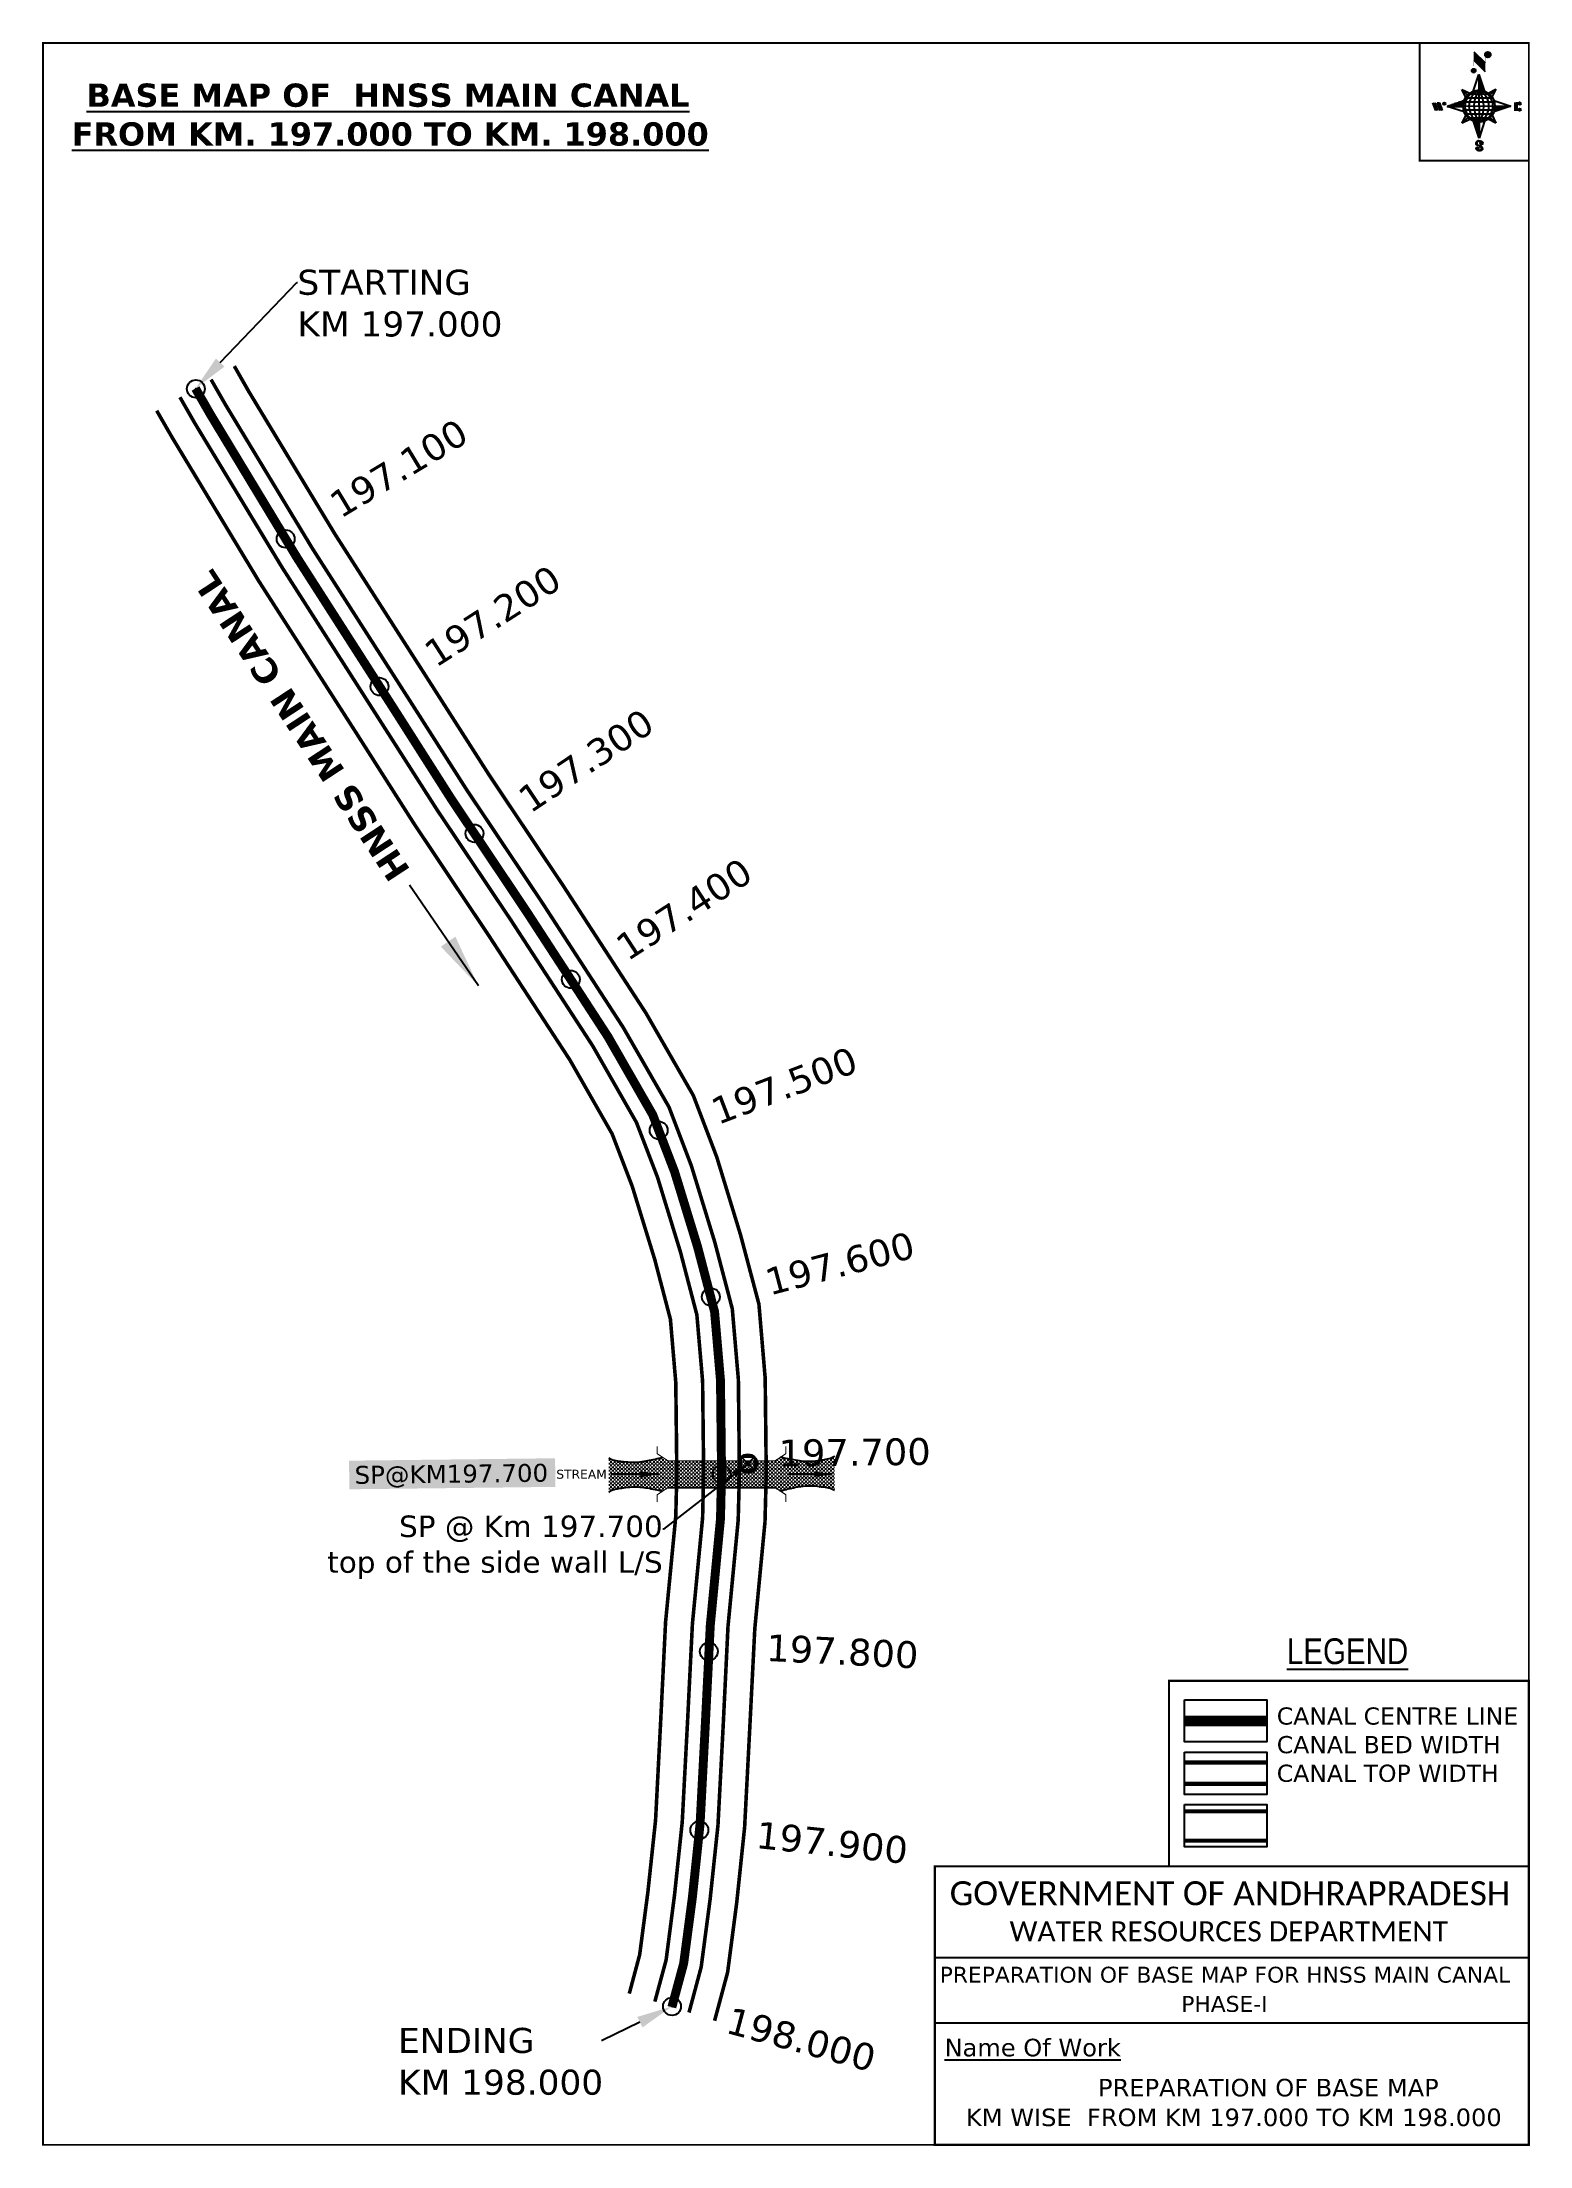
# Model space of a CAD drawing. Header units: inches. Extents: x 741864 to 742696, y 1644487 to 1645664.
import ezdxf
from ezdxf import colors
from ezdxf.entities.mleader import LeaderData, LeaderLine
from ezdxf.enums import TextEntityAlignment as Align
from ezdxf.math import Vec2, Vec3

# ---------------------------------------------------------------- set-up
doc = ezdxf.new("R2010")
doc.units = ezdxf.units.IN
doc.header["$MEASUREMENT"] = 0
doc.header["$PDMODE"] = 32
doc.header["$PDSIZE"] = 10
doc.linetypes.add('HIDDEN2', pattern=[0.1875, 0.125, -0.0625])
for name, color, linetype in [('AQUADUCT', 1, 'Continuous'), ('bord', 1, 'Continuous'), ('CANAL1', 1, 'Continuous'), ('CSMark', 72, 'Continuous'), ('DCBMS', 232, 'Continuous'), ('PAGE', 7, 'Continuous'), ('STRUCTURE', 5, 'Continuous'), ('TEXT', 7, 'Continuous')]:
    doc.layers.add(name, color=color, linetype=linetype)
doc.styles.add('ARIALN', font='ARIALN_1.TTF')
doc.styles.get("Standard").update_dxf_attribs({"font": 'verdana_0.ttf'})
doc.dimstyles.get("Standard").update_dxf_attribs({"dimtxt": 0.18, "dimasz": 0.18, "dimexe": 0.18, "dimexo": 0.0625, "dimgap": 0.09, "dimtad": 0, "dimtih": 1, "dimtoh": 1, "dimdec": 4, "dimzin": 0, "dimdsep": 46, "dimtxsty": 'Standard', "dimcen": 0.09, "dimadec": 0, "dimazin": 0, "dimtfac": 1, "dimtdec": 4, "dimtofl": 0, "dimtmove": 0, "dimatfit": 3, "dimfxl": 0, "dimtolj": 1, "dimtzin": 0, "dimarcsym": 0})
pattern_1 = [(267.297113149, (-8720374.938, 50637915.138), (10.5367255337, -0.497431438), [])]
pattern_2 = [(357.297113149, (-8720374.938, 50637915.138), (0.497431438, 10.5367255337), [])]

# ---------------------------------------------------------------- blocks, each defined once
blk = doc.blocks.new('DCBM')
at = {"layer": 'DCBMS'}
h = blk.add_hatch(color=132, dxfattribs=at)
h.paths.add_polyline_path([(3.7, 3.7, 0.414214), (-3.7, 3.7)])
h.paths.add_polyline_path([(3.7, 3.7), (3.7, -3.7, 0.198912), (5.2, 0, 0.198912)])
h.paths.add_polyline_path([(-3.7, -3.7, 0.414214), (3.7, -3.7)])
h.paths.add_polyline_path([(-3.7, 3.7, 0.198912), (-5.2, 0, 0.198912), (-3.7, -3.7)])
at = {"layer": 'DCBMS', "color": 0}
blk.add_lwpolyline([(-3.7, 3.7), (3.7, 3.7), (3.7, -3.7), (-3.7, -3.7)], close=True, dxfattribs=at)
for points in [[(-3.7, 3.7), (3.7, -3.7)], [(3.7, 3.7), (-3.7, -3.7)]]:
    blk.add_lwpolyline(points, dxfattribs=at)
for radius in [5.21, 1.05]:
    blk.add_circle((0, 0), radius, dxfattribs=at)
blk = doc.blocks.new('*X16')
at = {"color": 0, "linetype": 'Continuous'}
for p, q in [((6321.6, 240.5), (6322.3, 241.2)), ((6321.6, 240.3), (6322.3, 241)), ((6321.6, 240.1), (6322.3, 240.8)), ((6321.6, 239.9), (6322.4, 240.7)), ((6321.6, 239.8), (6322.4, 240.6)), ((6321.6, 239.6), (6322.5, 240.5)), ((6321.6, 239.4), (6322.5, 240.3)), ((6321.6, 239.2), (6322.6, 240.2)), ((6321.7, 239.1), (6322.6, 240.1)), ((6321.8, 240.8), (6322.4, 241.4)), ((6321.8, 239), (6322.7, 240)), ((6321.8, 239), (6322.8, 239.9)), ((6321.9, 238.9), (6322.9, 239.8)), ((6322, 238.8), (6323, 239.7)), ((6322.1, 241.3), (6322.4, 241.6)), ((6322.1, 238.7), (6323.1, 239.6)), ((6322.2, 238.6), (6323.1, 239.6)), ((6322.3, 238.5), (6323.2, 239.5)), ((6322.4, 238.5), (6323.3, 239.4)), ((6322.5, 238.4), (6323.4, 239.3)), ((6322.7, 238.4), (6323.6, 239.3)), ((6322.8, 238.3), (6323.7, 239.2)), ((6322.9, 238.3), (6323.8, 239.1)), ((6323.1, 238.2), (6323.9, 239.1)), ((6323.2, 238.2), (6324, 239)), ((6323.3, 238.2), (6324.2, 239)), ((6323.5, 238.1), (6324.3, 238.9)), ((6323.7, 238.1), (6324.4, 238.9)), ((6323.8, 238.1), (6324.6, 238.8)), ((6324.1, 238.2), (6324.7, 238.8)), ((6324.3, 238.3), (6324.9, 238.8)), ((6324.6, 238.3), (6325.1, 238.8)), ((6324.8, 238.4), (6325.2, 238.8)), ((6325.1, 238.5), (6325.4, 238.8)), ((6325.4, 238.6), (6325.6, 238.8))]:
    blk.add_line(p, q, dxfattribs=at)
blk = doc.blocks.new('*X15')
at = {"color": 0, "linetype": 'Continuous'}
for p, q in [((6324.4, 240.3), (6324.5, 240.4)), ((6324.6, 240.3), (6324.8, 240.5)), ((6324.7, 240.2), (6325, 240.5)), ((6324.8, 240.2), (6325.2, 240.6)), ((6325, 240.1), (6325.5, 240.6)), ((6325.1, 240.1), (6325.6, 240.6)), ((6325.2, 240), (6325.8, 240.6)), ((6325.3, 240), (6326, 240.6)), ((6325.4, 239.9), (6326.1, 240.6)), ((6325.5, 239.8), (6326.2, 240.5)), ((6325.6, 239.8), (6326.3, 240.5)), ((6325.7, 239.7), (6326.5, 240.4)), ((6325.9, 239.6), (6326.6, 240.3)), ((6326, 239.5), (6326.7, 240.3)), ((6326, 239.4), (6326.8, 240.2)), ((6326.1, 239.3), (6327, 240.2)), ((6326.2, 239.3), (6327.1, 240.1)), ((6326.3, 239.2), (6327.1, 240)), ((6326.4, 239.1), (6327.2, 239.9)), ((6326.5, 239), (6327.3, 239.8)), ((6326.5, 238.9), (6327.4, 239.7)), ((6326.6, 238.8), (6327.5, 239.6)), ((6326.7, 238.7), (6327.5, 239.5)), ((6326.8, 238.6), (6327.6, 239.4)), ((6326.8, 238.5), (6327.7, 239.3)), ((6326.8, 236.5), (6327.4, 237)), ((6326.9, 238.3), (6327.8, 239.2)), ((6326.9, 238.2), (6327.9, 239.1)), ((6326.9, 236.8), (6327.6, 237.4)), ((6327, 238.1), (6327.8, 239)), ((6327, 237.9), (6327.8, 238.8)), ((6327, 237.8), (6327.8, 238.6)), ((6327, 237.6), (6327.8, 238.4)), ((6327, 237.4), (6327.8, 238.2)), ((6327, 237.3), (6327.8, 238)), ((6327, 237.1), (6327.8, 237.9))]:
    blk.add_line(p, q, dxfattribs=at)
blk = doc.blocks.new('H')
at = {"layer": 'bord', "extrusion": (0.000427885, 0.004792, 0.999988)}
h = blk.add_hatch(dxfattribs=at)
h.set_pattern_fill('LINE', color=8, scale=84.387686, angle=-2.7029, style=0)
h.set_pattern_definition(pattern_2)
h.paths.add_polyline_path([(-492, 786, -0.090992), (-448, 775), (-486, 912)])
h = blk.add_hatch(dxfattribs=at)
h.set_pattern_fill('LINE', color=8, scale=84.387686, angle=-92.7029, style=0)
h.set_pattern_definition(pattern_1)
h.paths.add_polyline_path([(-625, 665, -0.090992), (-615, 710), (-751, 671)])
h = blk.add_hatch(dxfattribs=at)
h.set_pattern_fill('LINE', color=8, scale=84.387686, angle=-2.7029, style=0)
h.set_pattern_definition(pattern_2)
h.paths.add_polyline_path([(-504, 533, -0.090992), (-549, 543), (-510, 406)])
h = blk.add_hatch(dxfattribs=at)
h.set_pattern_fill('LINE', color=8, scale=84.387686, angle=-92.7029, style=0)
h.set_pattern_definition(pattern_1)
h.paths.add_polyline_path([(-246, 647), (-372, 653, -0.090992), (-382, 609)])
for p, q in [((-519, 1020, -1217), (-435, 927, -1216)), ((-516, 1087, -1217), (-432, 994, -1217)), ((-538, 774, -1216), (-487, 906, -1216)), ((-487, 906, -1216), (-493, 780, -1216)), ((-487, 906, -1216), (-448, 769, -1216)), ((-865, 701, -1215), (-847, 638, -1215)), ((-847, 700, -1215), (-829, 637, -1215)), ((-829, 699, -1215), (-811, 636, -1215)), ((-829, 699, -1215), (-811, 698, -1215)), ((-811, 698, -1215), (-794, 635, -1215)), ((-752, 665, -1215), (-615, 704, -1215)), ((-627, 794, -1216), (-567, 760, -1216)), ((-627, 794, -1216), (-584, 747, -1215)), ((-599, 731, -1215), (-627, 794, -1216)), ((-421, 753, -1216), (-359, 781, -1216)), ((-359, 781, -1216), (-405, 739, -1216)), ((-359, 781, -1216), (-392, 721, -1215)), ((-379, 693, -1215), (-246, 641, -1215)), ((-213, 669, -1215), (-217, 601, -1215)), ((-752, 665, -1215), (-625, 659, -1215)), ((-619, 614, -1215), (-752, 665, -1215)), ((-639, 526, -1214), (-606, 585, -1215)), ((-639, 526, -1214), (-593, 568, -1215)), ((-577, 553, -1215), (-639, 526, -1214)), ((-511, 400, -1214), (-549, 537, -1214)), ((-460, 533, -1215), (-511, 400, -1214)), ((-505, 527, -1214), (-511, 400, -1214)), ((-371, 513, -1214), (-431, 546, -1215)), ((-371, 513, -1214), (-414, 560, -1215)), ((-399, 576, -1215), (-371, 513, -1214)), ((-246, 641, -1215), (-383, 603, -1215)), ((-373, 647, -1215), (-246, 641, -1215)), ((-197, 600, -1215), (-194, 668, -1215))]:
    blk.add_line(p, q, dxfattribs=at)
at = {"layer": 'bord', "color": 8, "linetype": 'ByBlock', "extrusion": (0.000427885, 0.004792, 0.999988)}
for p, q in [((-375, 679, -1215), (-620, 691, -1215)), ((-386, 711, -1215), (-605, 722, -1215)), ((-411, 744, -1216), (-578, 752, -1216)), ((-493, 780, -1216), (-505, 527, -1214)), ((-373, 647, -1215), (-625, 659, -1215)), ((-378, 616, -1215), (-623, 628, -1215)), ((-392, 585, -1215), (-611, 595, -1215)), ((-420, 555, -1215), (-587, 562, -1215))]:
    blk.add_line(p, q, dxfattribs=at)
at = {"layer": 'bord', "extrusion": (0.000427885, 0.004792, 0.999988), "elevation": -1212}
for points, const_width in [([(-522, 960), (-516, 1093)], 1.61), ([(-434, 933), (-428, 1066)], 1.61), ([(-870, 707), (-846, 706)], 0.642), ([(-829, 643), (-821, 678)], 0.642), ([(-793, 641), (-782, 694)], 0.642), ([(-223, 676), (-174, 673)], 0.706), ([(-829, 643), (-855, 644)], 0.642), ([(-811, 642), (-784, 641)], 0.642), ([(-177, 605), (-226, 607)], 0.706), ([(-195, 645), (-185, 644)], 0.706)]:
    blk.add_lwpolyline(points, dxfattribs=dict(at, const_width=const_width))
for points, const_width in [([(-414, 1073, 1), (-398, 1058, 1)], 22.3), ([(-530, 950, 1), (-520, 939, 1)], 14.8), ([(-776, 697, 1), (-769, 690, 1)], 8.9), ([(-180, 618, 1), (-173, 611, 1)], 9.79), ([(-178, 667, 1), (-171, 660, 1)], 9.79), ([(-490, 362, 1), (-498, 369, 1)], 11.1), ([(-525, 322, 1), (-533, 329, 1)], 11.1)]:
    blk.add_lwpolyline(points, format="xyb", close=True, dxfattribs=dict(at, const_width=const_width))
for points in [[(-537, 317), (-531, 310), (-520, 307), (-505, 307), (-494, 310), (-486, 318), (-487, 326), (-491, 333), (-494, 336), (-503, 341), (-522, 347), (-530, 352), (-534, 355), (-537, 363), (-537, 373), (-530, 381), (-520, 384), (-504, 384), (-493, 380), (-487, 373)], [(-522, 348), (-526, 354), (-528, 361), (-528, 371), (-526, 375), (-521, 381), (-515, 384)], [(-505, 307), (-499, 312), (-497, 319), (-497, 327), (-501, 335), (-509, 343)]]:
    blk.add_lwpolyline(points, dxfattribs=at)
at = {"layer": 'bord', "extrusion": (0.000427885, 0.004792, 0.999988)}
for centre, radius in [((-406, 1065, -1212), 22.3), ((-525, 944, -1212), 14.8), ((-773, 694, -1212), 8.9), ((-498, 659, -1212), 127), ((-177, 615, -1212), 9.79), ((-174, 663, -1212), 9.79), ((-494, 365, -1212), 11.1), ((-529, 325, -1212), 11.1)]:
    blk.add_circle(centre, radius, dxfattribs=at)
at = {"layer": 'bord', "color": 8, "linetype": 'ByBlock', "extrusion": (0.000427885, 0.004792, 0.999988)}
for centre, radius, start, end in [((-482, 658, -1212), 128, 94.9254, 259.6691), ((-437, 656, -1212), 141, 113.2864, 241.308), ((-316, 651, -1212), 222, 142.5892, 212.0053), ((-560, 662, -1212), 141, 293.2864, 61.308), ((-681, 668, -1212), 222, 322.5892, 32.0053), ((-515, 660, -1212), 128, 274.9254, 79.6691)]:
    blk.add_arc(centre, radius, start, end, dxfattribs=at)
at = {"layer": 'bord', "extrusion": (0.000427885, 0.004792, 0.999988)}
for points in [[(-516, 1093, -1212), (-431, 1000, -1212), (-519, 1026, -1212), (-434, 933, -1212)], [(-864, 707, -1212), (-846, 706, -1212), (-846, 644, -1212), (-829, 643, -1212)], [(-829, 705, -1212), (-811, 704, -1212), (-811, 642, -1212), (-793, 641, -1212)], [(-193, 674, -1212), (-197, 606, -1212), (-213, 675, -1212), (-216, 607, -1212)]]:
    blk.add_solid(points, dxfattribs=at)
at = {"layer": 'bord', "extrusion": (0.000427885, 0.004792, 0.999988), "xscale": 7.977342409717546, "yscale": 7.977342408231451, "zscale": 7.977342408476333, "rotation": 138.0840426661453}
for name, p in [('*X15', (38301, -31929, -1212)), ('*X16', (38314, -31951, -1212))]:
    blk.add_blockref(name, p, dxfattribs=at)
blk = doc.blocks.new('SP')
at = {"layer": 'STRUCTURE'}
h = blk.add_hatch(dxfattribs=at)
h.set_pattern_fill('DASH', color=256, scale=8, style=0)
edge = h.paths.add_edge_path()
edge.add_spline(control_points=[(769825.7, 1706742.1), (769825.3, 1706741.8), (769823.8, 1706740.8), (769820.9, 1706740.3), (769817, 1706739.7), (769811.4, 1706738.9), (769804, 1706739.7), (769798.4, 1706741), (769795.6, 1706741.6)], knot_values=[0, 0, 0, 0, 1.613557, 5.24513, 8.624976, 13.470124, 22.190216, 30.746377, 30.746377, 30.746377, 30.746377], degree=3, periodic=0)
edge.add_line((769795.6, 1706741.6), (769792.6, 1706739.6))
edge.add_line((769792.6, 1706739.6), (769732.6, 1706739.6))
edge.add_line((769732.6, 1706739.6), (769729.6, 1706741.6))
edge.add_spline(control_points=[(769729.6, 1706741.6), (769726.9, 1706740.9), (769721.3, 1706739.5), (769713.9, 1706738.5), (769708.3, 1706739.1), (769704.4, 1706739.6), (769701.5, 1706740), (769700, 1706741), (769699.5, 1706741.3)], knot_values=[0, 0, 0, 0, 8.556161, 17.276253, 22.121402, 25.501247, 29.13282, 30.746377, 30.746377, 30.746377, 30.746377], degree=3, periodic=0)
edge.add_line((769699.5, 1706741.3), (769699.5, 1706722.1))
edge.add_spline(control_points=[(769699.5, 1706722.1), (769700, 1706722.4), (769701.4, 1706723.4), (769704.3, 1706724), (769708.2, 1706724.5), (769713.8, 1706725.3), (769721.2, 1706724.5), (769726.8, 1706723.3), (769729.6, 1706722.6)], knot_values=[0, 0, 0, 0, 1.613557, 5.24513, 8.624976, 13.470124, 22.190216, 30.746377, 30.746377, 30.746377, 30.746377], degree=3, periodic=0)
edge.add_line((769729.6, 1706722.6), (769732.6, 1706724.6))
edge.add_line((769732.6, 1706724.6), (769792.6, 1706724.6))
edge.add_line((769792.6, 1706724.6), (769795.6, 1706722.6))
edge.add_spline(control_points=[(769795.6, 1706722.6), (769798.4, 1706723.3), (769803.9, 1706724.8), (769811.3, 1706725.8), (769817, 1706725.1), (769820.9, 1706724.7), (769823.8, 1706724.2), (769825.2, 1706723.3), (769825.7, 1706723)], knot_values=[0, 0, 0, 0, 8.556161, 17.276253, 22.121402, 25.501247, 29.13282, 30.746377, 30.746377, 30.746377, 30.746377], degree=3, periodic=0)
edge.add_line((769825.7, 1706723), (769825.7, 1706742.1))
h.paths.add_polyline_path([(769764.2, 1706732.1, -1), (769761.1, 1706732.1, -1)], flags=0)
h.paths.add_polyline_path([(769761.1, 1706732.1, 1), (769764.2, 1706732.1, 1)], flags=16)
at = {"layer": 'STRUCTURE', "const_width": 0.628}
for points in [[(769726.6, 1706747.6), (769726.6, 1706743.6), (769732.6, 1706739.6), (769792.6, 1706739.6), (769798.6, 1706743.6), (769798.6, 1706747.6)], [(769726.6, 1706716.6), (769726.6, 1706720.6), (769732.6, 1706724.6), (769792.6, 1706724.6), (769798.6, 1706720.6), (769798.6, 1706716.6)]]:
    blk.add_lwpolyline(points, dxfattribs=at)
at = {"layer": 'STRUCTURE', "color": 3}
blk.add_lwpolyline([(769732.6, 1706724.6), (769792.6, 1706724.6)], dxfattribs=at)
blk.add_lwpolyline([(769732.6, 1706724.6), (769792.6, 1706724.6)], dxfattribs=at)
at = {"layer": 'STRUCTURE', "color": 0}
blk.add_circle((769762.6, 1706732.1), 1.55, dxfattribs=at)
at = {"layer": 'STRUCTURE'}
for points in [[(769699.5, 1706741.3), (769700.9, 1706740.5), (769704.4, 1706739.6), (769707.8, 1706739.2), (769712.6, 1706738.8), (769721.3, 1706739.7), (769729.6, 1706741.6)], [(769825.7, 1706742.1), (769824.3, 1706741.3), (769820.8, 1706740.3), (769817.5, 1706739.8), (769812.7, 1706739.2), (769804, 1706739.9), (769795.6, 1706741.6)], [(769699.5, 1706722.1), (769700.9, 1706723), (769704.4, 1706724), (769707.7, 1706724.5), (769712.5, 1706725), (769721.2, 1706724.4), (769729.6, 1706722.6)], [(769825.7, 1706723), (769824.3, 1706723.8), (769820.8, 1706724.7), (769817.4, 1706725.1), (769812.6, 1706725.5), (769803.9, 1706724.6), (769795.6, 1706722.6)]]:
    blk.add_spline(points, degree=3, dxfattribs=at)
at = {"layer": 'STRUCTURE', "color": 0}
blk.add_text('STREAM', height=5, dxfattribs=at).set_placement((769684.3, 1706732.1), align=Align.MIDDLE_CENTER)
for points in [[(769727.4, 1706732.1), (769700.8, 1706732.1)], [(769824.4, 1706732.1), (769800.5, 1706732.1)]]:
    blk.add_leader(points, dimstyle='Standard', override={"dimasz": 10, "dimgap": 0.09, "dimtad": 0}, dxfattribs=at)

msp = doc.modelspace()

# ---------------------------------------------------------------- linework, layer by layer
at = {"color": 3}
for p in [(741950.3, 1645469.9), (742000.5, 1645386), (742053, 1645303.4), (742106.1, 1645221.3), (742160, 1645139.7), (742209.1, 1645055.3), (742238.3, 1644962.1), (742244.3, 1644863), (742237.2, 1644763.9), (742231.9, 1644664), (742216.6, 1644565.4)]:
    msp.add_point(p, dxfattribs=at)
at = {"layer": 'CANAL1', "color": 5, "const_width": 2}
for points in [[(742226.1, 1644562), (742232.9, 1644587.4), (742237.9, 1644625.3), (742242.3, 1644666.8), (742245.2, 1644722.1), (742247.9, 1644777.8), (742253.6, 1644837.3), (742254.3, 1644863.5), (742253.7, 1644916), (742250.3, 1644955.5), (742240.5, 1644992.8), (742227.4, 1645035.5), (742214.9, 1645068.3), (742189.3, 1645112.8), (742143.4, 1645183.5), (742101.7, 1645245.8), (742070.5, 1645294.7), (742015.3, 1645380.9), (741967, 1645460.8), (741958.8, 1645475.1)], [(741941.4, 1645465.2), (741949.7, 1645450.7), (741998.3, 1645370.4), (742053.6, 1645283.9), (742085, 1645234.8), (742126.7, 1645172.5), (742172.3, 1645102.4), (742196.7, 1645059.7), (742208.5, 1645029), (742221.3, 1644987.3), (742230.5, 1644952.1), (742233.7, 1644915), (742234.3, 1644863.6), (742233.7, 1644838.6), (742228, 1644779.3), (742225.2, 1644723.1), (742222.3, 1644668.4), (742218, 1644627.7), (742213.3, 1644591.4), (742207, 1644568.1)]]:
    msp.add_lwpolyline(points, dxfattribs=at)
at = {"layer": 'CANAL1', "color": 200, "const_width": 2}
for points in [[(741971.8, 1645482.6), (741979.9, 1645468.4), (742028, 1645388.8), (742083.1, 1645302.8), (742114.3, 1645254), (742155.9, 1645191.8), (742202.1, 1645120.7), (742228.5, 1645074.8), (742241.6, 1645040.4), (742254.9, 1644996.9), (742265.2, 1644958.1), (742268.7, 1644916.7), (742269.3, 1644863.4), (742268.6, 1644836.4), (742262.9, 1644776.7), (742260.1, 1644721.4), (742257.2, 1644665.6), (742252.8, 1644623.6), (742247.7, 1644584.5), (742240.4, 1644557.4)], [(741928.4, 1645457.7), (741936.8, 1645443.1), (741985.5, 1645362.4), (742041, 1645275.9), (742072.4, 1645226.6), (742114.1, 1645164.2), (742159.5, 1645094.6), (742183.1, 1645053.3), (742194.3, 1645024.1), (742206.9, 1644983.2), (742215.7, 1644949.6), (742218.7, 1644914.3), (742219.3, 1644863.7), (742218.7, 1644839.5), (742213, 1644780.4), (742210.2, 1644723.9), (742207.4, 1644669.6), (742203.1, 1644629.4), (742198.5, 1644594.3), (742192.7, 1644572.6)]]:
    msp.add_lwpolyline(points, dxfattribs=at)
at = {"layer": 'CANAL1', "color": 1, "linetype": 'HIDDEN2', "ltscale": 100, "const_width": 5}
msp.add_lwpolyline([(741950.1, 1645470.1), (741958.3, 1645455.8), (742006.8, 1645375.6), (742062.1, 1645289.3), (742093.3, 1645240.3), (742135, 1645178), (742180.8, 1645107.6), (742205.8, 1645064), (742218, 1645032.2), (742230.9, 1644990.1), (742240.4, 1644953.8), (742243.7, 1644915.5), (742244.3, 1644863.6), (742243.7, 1644838), (742238, 1644778.5), (742235.2, 1644722.6), (742232.3, 1644667.6), (742228, 1644626.5), (742223.1, 1644589.4), (742216.5, 1644565)], dxfattribs=at)
at = {"layer": 'CANAL1', "color": 1, "linetype": 'HIDDEN2', "ltscale": 100, "const_width": 6, "elevation": -0.4}
msp.add_lwpolyline([(742549.3, 1644725), (742503.3, 1644725)], dxfattribs=at)
at = {"layer": 'CANAL1', "color": 5, "const_width": 2.4, "elevation": -0.4}
for points in [[(742549.3, 1644701.8), (742503.3, 1644701.8)], [(742549.3, 1644689.8), (742503.3, 1644689.8)]]:
    msp.add_lwpolyline(points, dxfattribs=at)
at = {"layer": 'CANAL1', "color": 200, "const_width": 2.4, "elevation": -0.4}
for points in [[(742549.3, 1644674.5), (742503.3, 1644674.5)], [(742549.3, 1644658.1), (742503.3, 1644658.1)]]:
    msp.add_lwpolyline(points, dxfattribs=at)
at = {"layer": 'DCBMS', "color": 132, "true_color": 0x00d1bf}
msp.add_point((742259, 1644869, 470.1), dxfattribs=at)
at = {"layer": 'PAGE', "const_width": 1}
msp.add_lwpolyline([(741864.8, 1645663.3), (741864.8, 1644488), (742695.8, 1644488), (742695.8, 1645663.3), (741864.8, 1645663.3)], dxfattribs=at)
at = {"layer": 'PAGE'}
for points, const_width in [([(742695.8, 1645663.3), (742634.7, 1645663.3), (742634.7, 1645597.5), (742695.8, 1645597.5)], 1), ([(742695.8, 1644643.7), (742494.5, 1644643.7), (742494.5, 1644747.5), (742695.8, 1644747.5)], 1.2), ([(742363.6, 1644643.7), (742695.8, 1644643.7), (742695.8, 1644488), (742363.6, 1644488)], 1.2)]:
    msp.add_lwpolyline(points, close=True, dxfattribs=dict(at, const_width=const_width))
at = {"layer": 'PAGE', "elevation": -0.4}
for points in [[(742503.3, 1644736.8), (742549.3, 1644736.8), (742549.3, 1644713.3), (742503.3, 1644713.3)], [(742503.3, 1644707.5), (742549.3, 1644707.5), (742549.3, 1644684), (742503.3, 1644684)], [(742503.3, 1644678.3), (742549.3, 1644678.3), (742549.3, 1644654.7), (742503.3, 1644654.7)]]:
    msp.add_lwpolyline(points, close=True, dxfattribs=at)
at = {"layer": 'PAGE'}
for points in [[(742363.6, 1644592.7), (742695.8, 1644592.7)], [(742363.6, 1644556.3), (742695.8, 1644556.3)]]:
    msp.add_lwpolyline(points, dxfattribs=at)
at = {"layer": 'STRUCTURE', "color": 0}
msp.add_point((742244.3, 1644863), dxfattribs=at)

# ---------------------------------------------------------------- block references
at = {"layer": 'AQUADUCT', "color": 1, "xscale": 0.0703495379661093, "yscale": 0.07034953800030053, "zscale": 0.07034953795990817, "rotation": 3.078330607406165}
msp.add_blockref('H', (742705.4, 1645583.9, 85.4), dxfattribs=at)
at = {"layer": 'DCBMS', "color": 132, "true_color": 0x00d1bf}
msp.add_blockref('DCBM', (742259, 1644869, 470.1), dxfattribs=at)
at = {"layer": 'STRUCTURE', "color": 0}
msp.add_blockref('SP', (-27518.3, -61869.1), dxfattribs=at)

# ---------------------------------------------------------------- texts
at = {"layer": 'CANAL1', "insert": (742059.4, 1645192.2), "char_height": 14, "width": 205.129, "attachment_point": 1, "rotation": 123.2823}
msp.add_mtext('\\pi0.96322;{\\fVerdana|b1|i0|c0|p34;HNSS MAIN CANAL}', dxfattribs=at)
at = {"layer": 'CSMark', "color": 1}
for s, rotation, p in [('197.100', 31.1492, (742027.3, 1645403.5)), ('197.200', 32.644, (742080.4, 1645320)), ('197.300', 33.7967, (742133.1, 1645238.4)), ('197.400', 33.0355, (742187.6, 1645155.8)), ('197.500', 20.9123, (742239.6, 1645065.2)), ('197.600', 14.7401, (742269.3, 1644970.1)), ('197.700', 0.6716, (742276.2, 1644874.8)), ('197.800', 357.1404, (742269.4, 1644766.1)), ('197.900', 353.9789, (742263.8, 1644661.5)), ('198.000', 344.8913, (742247.8, 1644558.1))]:
    msp.add_text(s, height=15, rotation=rotation, dxfattribs=at).set_placement(p, align=Align.MIDDLE_LEFT)
at = {"layer": 'PAGE', "extrusion": (0.000201441, 0.004807, 0.999988), "style": 'ARIALN'}
msp.add_text('%%ULEGEND', height=14.4, rotation=359.9999, dxfattribs=at).set_placement((742594.4, 1644744.3, 8055.7), align=Align.MIDDLE)
at = {"layer": 'PAGE', "extrusion": (0.000201441, 0.004807, 0.999988)}
for s, height, p in [('PREPARATION OF BASE MAP FOR HNSS MAIN CANAL', 8.878, (742366.3, 1644559, 8054.7)), ('%%UName Of Work', 9.822, (742369, 1644517.8, 8053.4))]:
    msp.add_text(s, height=height, rotation=359.9999, dxfattribs=at).set_placement(p)
for s, height, p in [('PHASE-I', 8.88, (742525.5, 1644547.1, 8054.7)), ('PREPARATION OF BASE MAP', 9.822, (742550.1, 1644500.3, 8053.5)), ('KM WISE  FROM KM 197.000 TO KM 198.000', 9.822, (742530.8, 1644483.7, 8053.5))]:
    msp.add_text(s, height=height, rotation=359.9999, dxfattribs=at).set_placement(p, align=Align.MIDDLE_CENTER)
at = {"layer": 'PAGE', "extrusion": (0.000201441, 0.004807, 0.999988), "attachment_point": 1, "text_direction": (1, -1e-06, -0.000201)}
for s, insert, char_height, width in [('CANAL CENTRE LINE CANAL BED WIDTH {\\H2.3741x; }CANAL TOP WIDTH{\\H1.9188x; }', (742554.8, 1644732.6, -0.4), 9.6, 168.926), ('\\pi3.5885;{\\fCalibri|b0|i0|c0|p34;\\H1.3333x;GOVERNMENT OF ANDHRAPRADESH\\P\\pi37.073;\\H0.83998x;WATER RESOURCES DEPARTMENT}', (742368.3, 1644635.4, -1.3), 10.059, 321.276)]:
    msp.add_mtext(s, dxfattribs=dict(at, insert=insert, char_height=char_height, width=width))
at = {"layer": 'STRUCTURE', "color": 5, "insert": (742039, 1644867.6), "char_height": 10, "width": 109.234, "attachment_point": 1, "rotation": 0.6716, "bg_fill": 1, "box_fill_scale": 1.3, "bg_fill_color": 7, "bg_fill_true_color": 16777215, "bg_fill_transparency": 4390977}
msp.add_mtext('SP@KM197.700', dxfattribs=at)
at = {"layer": 'TEXT', "color": 1, "insert": (741867.4, 1645640.6), "char_height": 13, "width": 379.826, "attachment_point": 1}
msp.add_mtext('\\pi21.755;{\\fVerdana|b1|i0|c0|p34;\\LBASE MAP OF  HNSS MAIN CANAL \\P\\pi13.452;FROM KM. 197.000 TO KM. 198.000}', dxfattribs=at)

# ---------------------------------------------------------------- leaders
at = {"layer": 'CANAL1'}
msp.add_leader([(742108.3, 1645136), (742069.8, 1645192.4)], dimstyle='Standard', override={"dimasz": 30, "dimgap": 0.09, "dimtad": 0}, dxfattribs=at)
at = {"layer": 'DCBMS', "color": 5}
ml = msp.add_multileader_mtext('Standard', dxfattribs=at)
ml.set_content('STARTING\\PKM 197.000', color=5)
ml.set_leader_properties()
ml.build(insert=Vec2(0, 0))
ml.multileader.update_dxf_attribs({"dogleg_length": 0.36, "arrow_head_size": 20})
ctx = ml.context
ctx.base_point, ctx.char_height, ctx.arrow_head_size, ctx.landing_gap_size, ctx.plane_origin = Vec3(742007, 1645529.4), 14, 20, 0.09, Vec3(742556.9, 1645606.4)
notes = []
notes.append((ctx, [(1, (1, 1, 0), (742006.7, 1645529.4), (1, 0), 0.36, [(0, [(741950.1, 1645470.1)], 0, [])])]))
ctx.mtext.insert, ctx.mtext.flow_direction = Vec3(742007.1, 1645536.5), 5
at = {"layer": 'DCBMS', "color": 132, "true_color": 0x00d1bf}
ml = msp.add_multileader_mtext('Standard', dxfattribs=at)
ml.set_content('SP @ Km 197.700\\Ptop of the side wall L/S ', color=(0, 209, 191))
ml.set_leader_properties()
ml.build(insert=Vec2(0, 0))
ml.multileader.update_dxf_attribs({"dogleg_length": 0.36, "arrow_head_size": 10})
ctx = ml.context
ctx.base_point, ctx.char_height, ctx.arrow_head_size, ctx.landing_gap_size, ctx.plane_origin = Vec3(742020.7, 1644832.2, 470.1), 12, 10, 0.09, Vec3(742259, 1644869, 470.1)
ctx.text_align_type = 2
notes.append((ctx, [(1, (1, 1, 0), (742211.8, 1644832.2, 470.1), (-1, 0), 0.36, [(0, [(742259, 1644869, 470.1)], 0, [])])]))
ctx.mtext.insert, ctx.mtext.alignment, ctx.mtext.flow_direction = Vec3(742211.4, 1644839.9, 470.1), 3, 5
at = {"layer": 'DCBMS', "color": 5}
ml = msp.add_multileader_mtext('Standard', dxfattribs=at)
ml.set_content('ENDING \\PKM 198.000', color=5)
ml.set_leader_properties()
ml.build(insert=Vec2(0, 0))
ml.multileader.update_dxf_attribs({"dogleg_length": 0.36, "arrow_head_size": 20})
ctx = ml.context
ctx.base_point, ctx.char_height, ctx.arrow_head_size, ctx.landing_gap_size, ctx.plane_origin = Vec3(742063.4, 1644546.3), 14, 20, 0.09, Vec3(742141.5, 1644512.4)
notes.append((ctx, [(0, (1, 1, 0), (742177.5, 1644546.3), (-1, 0), 0.36, [(0, [(742216.6, 1644565.4)], 0, [])])]))
ctx.mtext.insert, ctx.mtext.width, ctx.mtext.flow_direction = Vec3(742063.4, 1644553.4), 127.417, 5
for ctx, leaders in notes:
    for number, flags, end, landing, length, lines in leaders:
        leader = LeaderData()
        leader.index, (leader.has_last_leader_line, leader.has_dogleg_vector, leader.attachment_direction) = number, flags
        leader.last_leader_point, leader.dogleg_vector, leader.dogleg_length = Vec3(end), Vec3(landing), length
        for number, points, colour, breaks in lines:
            line = LeaderLine()
            line.index, line.vertices, line.color, line.breaks = number, Vec3.list(points), colors.encode_raw_color(colour), breaks
            leader.lines.append(line)
        ctx.leaders.append(leader)

doc.saveas('drawing.dxf')
